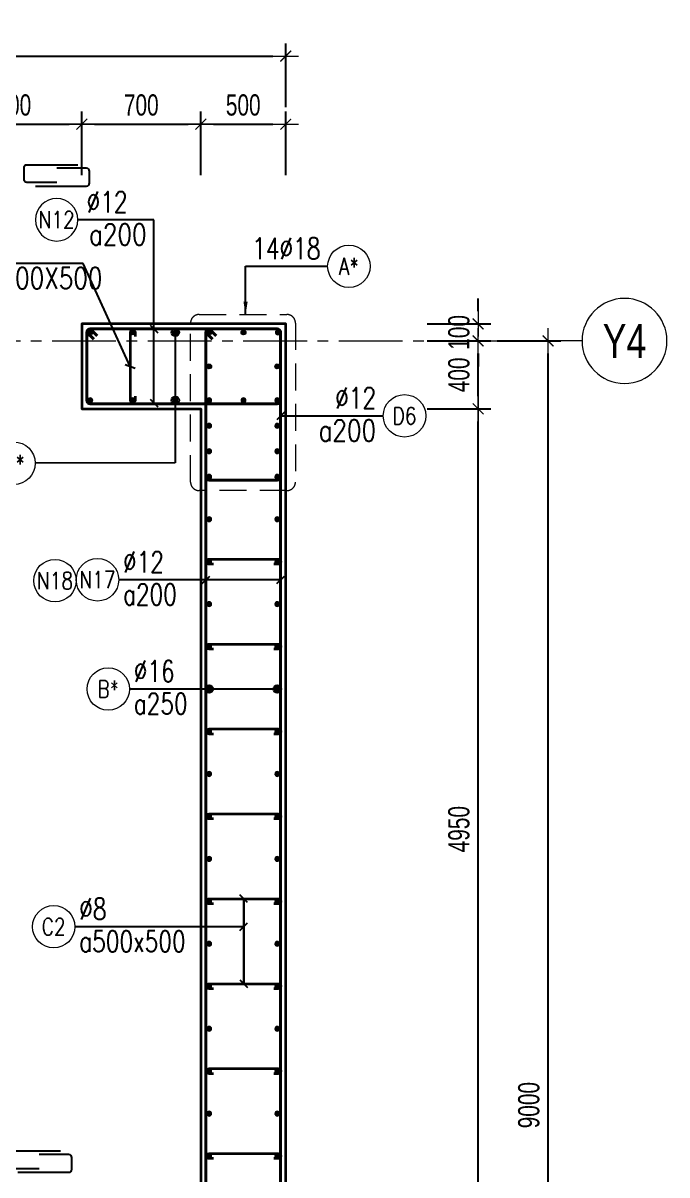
# Model space of a CAD drawing. Header units: millimetres. Extents: x 944027 to 981803, y -83026 to 82675.
# Drawn here: x 957126 to 960915, y 26788 to 33571 of the extents above; entities that cross this region are included whole.
import ezdxf
from ezdxf.enums import TextEntityAlignment as Align

# ---------------------------------------------------------------- set-up
doc = ezdxf.new("R2010")
doc.units = ezdxf.units.MM
doc.header["$MEASUREMENT"] = 0
for name, pattern in [('HIDDEN2', [4.7625, 3.175, -1.5875]), ('HT_Dim Grid$0$CENTER2', [1.125, 0.75, -0.125, 0.125, -0.125]), ('HT_Grid$0$CENTER2', [1.125, 0.75, -0.125, 0.125, -0.125])]:
    doc.linetypes.add(name, pattern=pattern)
doc.layers.get('0').update_dxf_attribs({"lineweight": 20})
doc.layers.get('Defpoints').update_dxf_attribs({"color": 151, "lineweight": 9})
for name, color, linetype, lineweight in [('HT_Dim Grid$0$NDC_S_AXIS', 5, 'HT_Dim Grid$0$CENTER2', 13), ('HT_Dim Grid$0$NDC_S_SYMBOL', 1, 'Continuous', 15), ('HT_Dim Grid$0$NDC_S_TEXT SYMBOL', 7, 'Continuous', 20), ('HT_Grid$0$NDC_S_AXIS', 5, 'HT_Grid$0$CENTER2', 13), ('KC-LEADER', 153, 'Continuous', 18), ('KC-THEP', 6, 'Continuous', 40), ('NDC_S_DIM', 1, 'Continuous', 15), ('NDC_S_HIDDEN', 8, 'HIDDEN2', 13), ('NDC_S_LEADER', 1, 'Continuous', 15), ('NDC_S_REBAR', 4, 'Continuous', 35), ('NDC_S_STIRRUP', 4, 'Continuous', 40), ('NDC_S_VN TEXT', 7, 'Continuous', 20), ('NDC_S_WALL', 6, 'Continuous', 35)]:
    doc.layers.add(name, color=color, linetype=linetype, lineweight=lineweight)
doc.layers.add('Leader', color=6, linetype='Continuous')
doc.layers.add('Ligature', color=1, linetype='Continuous')
doc.styles.add('HT_Dim Grid$0$NDC_ANNO', font='', dxfattribs={"width": 0.8})
doc.styles.add('NDC_DIM', font='', dxfattribs={"width": 0.75})
doc.styles.add('NDC_EN TXT', font='romans.shx', dxfattribs={"width": 0.8})
doc.styles.get('HT_Dim Grid$0$NDC_ANNO').set_extended_font_data('Dotum')
doc.styles.get('NDC_DIM').set_extended_font_data('Dotum')
doc.dimstyles.new('NDC_dim_30', dxfattribs={"dimscale": 30, "dimtxt": 2.5, "dimasz": 1.5, "dimexe": 1.5, "dimexo": 2.5, "dimgap": 1, "dimtad": 1, "dimdec": 0, "dimzin": 0, "dimdsep": 46, "dimtxsty": 'NDC_DIM', "dimblk": 'DIMMARK', "dimcen": 0.09, "dimdle": 1.2, "dimclrd": 1, "dimclre": 1, "dimclrt": 3, "dimadec": 0, "dimazin": 0, "dimtfac": 1, "dimtdec": 0, "dimtix": 1, "dimtofl": 0, "dimtmove": 0, "dimatfit": 3, "dimfxl": 6, "dimfxlon": 1, "dimtolj": 1, "dimtzin": 0, "dimarcsym": 0})
doc.dimstyles.new('NDC_dim_50', dxfattribs={"dimscale": 50, "dimtxt": 2.5, "dimasz": 1.5, "dimexe": 1.5, "dimexo": 2.5, "dimgap": 1, "dimtad": 1, "dimdec": 0, "dimzin": 0, "dimdsep": 46, "dimtxsty": 'NDC_DIM', "dimblk": 'DIMMARK', "dimcen": 0.09, "dimdle": 1.2, "dimclrd": 1, "dimclre": 1, "dimclrt": 3, "dimadec": 0, "dimazin": 0, "dimtfac": 1, "dimtdec": 0, "dimtix": 1, "dimtofl": 0, "dimtmove": 0, "dimatfit": 3, "dimfxl": 6, "dimfxlon": 1, "dimtolj": 1, "dimtzin": 0, "dimarcsym": 0})

# ---------------------------------------------------------------- blocks, each defined once
blk = doc.blocks.new('THEP')
at = {"layer": 'KC-LEADER', "color": 6}
blk.add_circle((0, 0), 14, dxfattribs=at)
at = {"layer": 'KC-THEP'}
for p, q in [((-14, 0), (14, 0)), ((9.9, 9.9), (-9.9, -9.9)), ((-9.9, 9.9), (9.9, -9.9)), ((0, 14), (0, -14))]:
    blk.add_line(p, q, dxfattribs=at)
blk = doc.blocks.new('*U10')
blk.add_circle((2.5, 0), 2.5)
at = {"layer": 'NDC_S_VN TEXT', "color": 3, "style": 'NDC_EN TXT'}
for tag, width, p in [('DK2', 0.75, (-0.85, 0.85)), ('KC2', 0.8, (-0.85, -2.97))]:
    blk.add_attdef(tag, text='', height=2.5, dxfattribs=dict(at, width=width)).set_placement(p, align=Align.RIGHT)
at = {"layer": 'NDC_S_VN TEXT', "color": 7, "style": 'NDC_EN TXT', "width": 0.8}
blk.add_attdef('SH3', text='', height=2, dxfattribs=at).set_placement((2.5, 0), align=Align.MIDDLE)
blk = doc.blocks.new('DIMMARK')
at = {"layer": 'NDC_S_DIM', "color": 1}
blk.add_line((-1.5, 0), (1, 0), dxfattribs=at)
at = {"layer": 'NDC_S_DIM', "color": 2, "const_width": 0.1}
blk.add_lwpolyline([(-0.424, -0.424), (0.424, 0.424)], dxfattribs=at)
blk = doc.blocks.new('*U9')
blk.add_circle((2.5, 0), 2.5)
at = {"layer": 'NDC_S_VN TEXT', "color": 3, "style": 'NDC_EN TXT', "width": 0.75}
blk.add_attdef('DK2', text='', height=2.5, dxfattribs=at).set_placement((-0.85, 0.85), align=Align.RIGHT)
at = {"layer": 'NDC_S_VN TEXT', "color": 7, "style": 'NDC_EN TXT', "width": 0.8}
blk.add_attdef('SH3', text='', height=2, dxfattribs=at).set_placement((2.5, 0), align=Align.MIDDLE)
blk = doc.blocks.new('A$C72321851')
at = {"layer": 'Ligature'}
for points in [[(-60.9, -129.3), (-60.9, 170.9, -0.414214), (-43.3, 188.5), (25.8, 188.5, -0.414214), (43.4, 170.9), (43.4, -4.3)], [(-39.7, -4.3), (-39.7, -179.5, 0.414214), (-22.1, -197.1), (47, -197.1, 0.414214), (64.6, -179.5), (64.6, 120.7)]]:
    blk.add_lwpolyline(points, format="xyb", dxfattribs=at)
blk = doc.blocks.new('*U11')
blk.add_circle((-2.5, 0), 2.5)
at = {"layer": 'NDC_S_VN TEXT', "color": 3, "style": 'NDC_EN TXT', "width": 0.75}
for tag, p in [('DK1', (0.5, 0.85)), ('KC1', (0.5, -2.97))]:
    blk.add_attdef(tag, p, '', height=2.5, dxfattribs=at)
at = {"layer": 'NDC_S_VN TEXT', "color": 7, "style": 'NDC_EN TXT', "width": 0.8}
blk.add_attdef('SH2', text='', height=2, dxfattribs=at).set_placement((-2.5, 0), align=Align.MIDDLE)
blk = doc.blocks.new('*U12')
blk.add_circle((-2.5, 0), 2.5)
at = {"layer": 'NDC_S_VN TEXT', "color": 3, "style": 'NDC_EN TXT', "width": 0.75}
for tag, p in [('DK1', (0.5, 0.85)), ('KC1', (0.5, -2.97))]:
    blk.add_attdef(tag, p, '', height=2.5, dxfattribs=at)
at = {"layer": 'NDC_S_VN TEXT', "color": 7, "style": 'NDC_EN TXT', "width": 0.8}
blk.add_attdef('SH2', text='', height=2, dxfattribs=at).set_placement((-2.5, 0), align=Align.MIDDLE)
blk = doc.blocks.new('*D231')
at = {"layer": 'Defpoints', "color": 0, "ltscale": 200, "transparency": 16777216}
for p in [(957471.5, 32975.1), (956671.5, 31299.3), (957471.5, 31299.3)]:
    blk.add_point(p, dxfattribs=at)
at = {"layer": 'NDC_S_DIM', "color": 1, "lineweight": -2, "ltscale": 200, "transparency": 16777216}
for p, q in [((956671.5, 32675.1), (956671.5, 33050.1)), ((957471.5, 32675.1), (957471.5, 33050.1)), ((956746.5, 32975.1), (957396.5, 32975.1))]:
    blk.add_line(p, q, dxfattribs=at)
at = {"layer": 'NDC_S_DIM', "color": 1, "lineweight": -2, "ltscale": 200, "transparency": 16777216, "xscale": 75, "yscale": 75, "zscale": 75, "rotation": 180}
blk.add_blockref('DIMMARK', (956671.5, 32975.1), dxfattribs=at)
at = {"layer": 'NDC_S_DIM', "color": 1, "lineweight": -2, "ltscale": 200, "transparency": 16777216, "xscale": 75, "yscale": 75, "zscale": 75}
blk.add_blockref('DIMMARK', (957471.5, 32975.1), dxfattribs=at)
at = {"layer": 'NDC_S_DIM', "color": 3, "ltscale": 200, "transparency": 16777216, "insert": (957071.5, 33087.6), "char_height": 125, "attachment_point": 5, "style": 'NDC_DIM'}
blk.add_mtext('\\A1;800', dxfattribs=at)
blk = doc.blocks.new('*D232')
at = {"layer": 'Defpoints', "color": 0, "ltscale": 200, "transparency": 16777216}
for p in [(958171.5, 32975.1), (957471.5, 31299.3), (958171.5, 31299.3)]:
    blk.add_point(p, dxfattribs=at)
at = {"layer": 'NDC_S_DIM', "color": 1, "lineweight": -2, "ltscale": 200, "transparency": 16777216}
for p, q in [((957471.5, 32675.1), (957471.5, 33050.1)), ((958171.5, 32675.1), (958171.5, 33050.1)), ((957546.5, 32975.1), (958096.5, 32975.1))]:
    blk.add_line(p, q, dxfattribs=at)
at = {"layer": 'NDC_S_DIM', "color": 1, "lineweight": -2, "ltscale": 200, "transparency": 16777216, "xscale": 75, "yscale": 75, "zscale": 75, "rotation": 180}
blk.add_blockref('DIMMARK', (957471.5, 32975.1), dxfattribs=at)
at = {"layer": 'NDC_S_DIM', "color": 1, "lineweight": -2, "ltscale": 200, "transparency": 16777216, "xscale": 75, "yscale": 75, "zscale": 75}
blk.add_blockref('DIMMARK', (958171.5, 32975.1), dxfattribs=at)
at = {"layer": 'NDC_S_DIM', "color": 3, "ltscale": 200, "transparency": 16777216, "insert": (957821.5, 33087.6), "char_height": 125, "attachment_point": 5, "style": 'NDC_DIM'}
blk.add_mtext('\\A1;700', dxfattribs=at)
blk = doc.blocks.new('*D246')
at = {"layer": 'Defpoints', "color": 0, "ltscale": 200, "transparency": 16777216}
for p in [(958671.5, 32975.1), (958171.5, 31299.3), (958671.5, 31257.7)]:
    blk.add_point(p, dxfattribs=at)
at = {"layer": 'NDC_S_DIM', "color": 1, "lineweight": -2, "ltscale": 200, "transparency": 16777216}
for p, q in [((958171.5, 32675.1), (958171.5, 33050.1)), ((958671.5, 32675.1), (958671.5, 33050.1)), ((958246.5, 32975.1), (958596.5, 32975.1))]:
    blk.add_line(p, q, dxfattribs=at)
at = {"layer": 'NDC_S_DIM', "color": 1, "lineweight": -2, "ltscale": 200, "transparency": 16777216, "xscale": 75, "yscale": 75, "zscale": 75, "rotation": 180}
blk.add_blockref('DIMMARK', (958171.5, 32975.1), dxfattribs=at)
at = {"layer": 'NDC_S_DIM', "color": 1, "lineweight": -2, "ltscale": 200, "transparency": 16777216, "xscale": 75, "yscale": 75, "zscale": 75}
blk.add_blockref('DIMMARK', (958671.5, 32975.1), dxfattribs=at)
at = {"layer": 'NDC_S_DIM', "color": 3, "ltscale": 200, "transparency": 16777216, "insert": (958421.5, 33087.6), "char_height": 125, "attachment_point": 5, "style": 'NDC_DIM'}
blk.add_mtext('\\A1;500', dxfattribs=at)
blk = doc.blocks.new('*D243')
at = {"layer": 'Defpoints', "color": 0, "ltscale": 200, "transparency": 16777216}
for p in [(958171.5, 31299.3), (959803.8, 31299.3), (958171.5, 26349.3)]:
    blk.add_point(p, dxfattribs=at)
at = {"layer": 'NDC_S_DIM', "color": 1, "lineweight": -2, "ltscale": 200, "transparency": 16777216}
for p, q in [((959503.8, 31299.3), (959878.8, 31299.3)), ((959803.8, 26424.3), (959803.8, 31224.3)), ((959503.8, 26349.3), (959878.8, 26349.3))]:
    blk.add_line(p, q, dxfattribs=at)
at = {"layer": 'NDC_S_DIM', "color": 1, "lineweight": -2, "ltscale": 200, "transparency": 16777216, "xscale": 75, "yscale": 75, "zscale": 75}
for p, rotation in [((959803.8, 31299.3), 90), ((959803.8, 26349.3), 270)]:
    blk.add_blockref('DIMMARK', p, dxfattribs=dict(at, rotation=rotation))
at = {"layer": 'NDC_S_DIM', "color": 3, "ltscale": 200, "transparency": 16777216, "insert": (959691.2, 28824.3), "char_height": 125, "attachment_point": 5, "rotation": 90, "style": 'NDC_DIM'}
blk.add_mtext('\\A1;4950', dxfattribs=at)
blk = doc.blocks.new('*D244')
at = {"layer": 'Defpoints', "color": 0, "ltscale": 200, "transparency": 16777216}
for p in [(958171.5, 31699.3), (959803.8, 31699.3), (958171.5, 31299.3)]:
    blk.add_point(p, dxfattribs=at)
at = {"layer": 'NDC_S_DIM', "color": 1, "lineweight": -2, "ltscale": 200, "transparency": 16777216}
for p, q in [((959503.8, 31699.3), (959878.8, 31699.3)), ((959803.8, 31374.3), (959803.8, 31624.3)), ((959503.8, 31299.3), (959878.8, 31299.3))]:
    blk.add_line(p, q, dxfattribs=at)
at = {"layer": 'NDC_S_DIM', "color": 1, "lineweight": -2, "ltscale": 200, "transparency": 16777216, "xscale": 75, "yscale": 75, "zscale": 75}
for p, rotation in [((959803.8, 31699.3), 90), ((959803.8, 31299.3), 270)]:
    blk.add_blockref('DIMMARK', p, dxfattribs=dict(at, rotation=rotation))
at = {"layer": 'NDC_S_DIM', "color": 3, "ltscale": 200, "transparency": 16777216, "insert": (959691.2, 31499.3), "char_height": 125, "attachment_point": 5, "rotation": 90, "style": 'NDC_DIM'}
blk.add_mtext('\\A1;400', dxfattribs=at)
blk = doc.blocks.new('*D245')
at = {"layer": 'Defpoints', "color": 0, "ltscale": 200, "transparency": 16777216}
for p in [(959464.9, 31699.3), (960215.5, 31699.3), (959464.9, 22699.3)]:
    blk.add_point(p, dxfattribs=at)
at = {"layer": 'NDC_S_DIM', "color": 1, "lineweight": -2, "ltscale": 200, "transparency": 16777216}
for p, q in [((959915.5, 31699.3), (960290.5, 31699.3)), ((960215.5, 22774.3), (960215.5, 31624.3)), ((959915.5, 22699.3), (960290.5, 22699.3))]:
    blk.add_line(p, q, dxfattribs=at)
at = {"layer": 'NDC_S_DIM', "color": 1, "lineweight": -2, "ltscale": 200, "transparency": 16777216, "xscale": 75, "yscale": 75, "zscale": 75}
for p, rotation in [((960215.5, 31699.3), 90), ((960215.5, 22699.3), 270)]:
    blk.add_blockref('DIMMARK', p, dxfattribs=dict(at, rotation=rotation))
at = {"layer": 'NDC_S_DIM', "color": 3, "ltscale": 200, "transparency": 16777216, "insert": (960102.9, 27199.3), "char_height": 125, "attachment_point": 5, "rotation": 90, "style": 'NDC_DIM'}
blk.add_mtext('\\A1;9000', dxfattribs=at)
blk = doc.blocks.new('*U22')
at = {"layer": 'HT_Dim Grid$0$NDC_S_SYMBOL'}
blk.add_line((5, 0), (9, 0), dxfattribs=at)
blk.add_circle((0, 0), 5, dxfattribs=at)
at = {"layer": 'HT_Dim Grid$0$NDC_S_TEXT SYMBOL', "color": 7, "style": 'HT_Dim Grid$0$NDC_ANNO', "width": 0.8}
blk.add_attdef('GRID', text='', height=4, rotation=270, dxfattribs=at).set_placement((0, 0), align=Align.MIDDLE)
blk = doc.blocks.new('*D233')
at = {"layer": 'Defpoints', "color": 0, "ltscale": 200, "transparency": 16777216}
for p in [(958578.3, 31799.3), (959803.8, 31799.3), (958171.5, 31699.3)]:
    blk.add_point(p, dxfattribs=at)
at = {"layer": 'NDC_S_DIM', "color": 1, "lineweight": -2, "ltscale": 200, "transparency": 16777216}
for p, q in [((959803.8, 31874.3), (959803.8, 31949.3)), ((959503.8, 31799.3), (959878.8, 31799.3)), ((959503.8, 31699.3), (959878.8, 31699.3)), ((959803.8, 31624.3), (959803.8, 31549.3))]:
    blk.add_line(p, q, dxfattribs=at)
at = {"layer": 'NDC_S_DIM', "color": 1, "lineweight": -2, "ltscale": 200, "transparency": 16777216, "xscale": 75, "yscale": 75, "zscale": 75}
for p, rotation in [((959803.8, 31799.3), 270), ((959803.8, 31699.3), 90)]:
    blk.add_blockref('DIMMARK', p, dxfattribs=dict(at, rotation=rotation))
at = {"layer": 'NDC_S_DIM', "color": 3, "ltscale": 200, "transparency": 16777216, "insert": (959691.2, 31749.3), "char_height": 125, "attachment_point": 5, "rotation": 90, "style": 'NDC_DIM'}
blk.add_mtext('\\A1;100', dxfattribs=at)
blk = doc.blocks.new('*D239')
at = {"layer": 'Defpoints', "color": 0, "ltscale": 200, "transparency": 16777216}
for p in [(958671.5, 33376.2), (949871.5, 32675.1), (958671.5, 31799.3)]:
    blk.add_point(p, dxfattribs=at)
at = {"layer": 'NDC_S_DIM', "color": 1, "lineweight": -2, "ltscale": 200, "transparency": 16777216}
for p, q in [((949871.5, 33076.2), (949871.5, 33451.2)), ((958671.5, 33076.2), (958671.5, 33451.2)), ((949946.5, 33376.2), (958596.5, 33376.2))]:
    blk.add_line(p, q, dxfattribs=at)
at = {"layer": 'NDC_S_DIM', "color": 1, "lineweight": -2, "ltscale": 200, "transparency": 16777216, "xscale": 75, "yscale": 75, "zscale": 75, "rotation": 180}
blk.add_blockref('DIMMARK', (949871.5, 33376.2), dxfattribs=at)
at = {"layer": 'NDC_S_DIM', "color": 1, "lineweight": -2, "ltscale": 200, "transparency": 16777216, "xscale": 75, "yscale": 75, "zscale": 75}
blk.add_blockref('DIMMARK', (958671.5, 33376.2), dxfattribs=at)
at = {"layer": 'NDC_S_DIM', "color": 3, "ltscale": 200, "transparency": 16777216, "insert": (954271.5, 33488.8), "char_height": 125, "attachment_point": 5, "style": 'NDC_DIM'}
blk.add_mtext('\\A1;8800', dxfattribs=at)

msp = doc.modelspace()

# ---------------------------------------------------------------- linework, layer by layer
msp.add_circle((957313.7, 30287.5), 125)
at = {"layer": 'HT_Grid$0$NDC_S_AXIS', "ltscale": 500}
msp.add_line((944922.1, 31699.3), (960215.5, 31699.3), dxfattribs=at)
at = {"layer": 'NDC_S_HIDDEN', "ltscale": 50}
msp.add_lwpolyline([(958678.9, 30818.1), (958161.5, 30818.1, -0.414214), (958111.5, 30868.1), (958111.5, 31804.5, -0.414214), (958161.5, 31854.5), (958678.9, 31854.5, -0.414214), (958728.9, 31804.5), (958728.9, 30868.1, -0.414214)], format="xyb", close=True, dxfattribs=at)
at = {"layer": 'NDC_S_REBAR'}
for points in [[(957786.5, 31724.3), (957786.5, 31749.3, 1), (957756.5, 31749.3), (957756.5, 31349.3, 1), (957786.5, 31349.3), (957786.5, 31374.3)], [(958246.5, 30384.3), (958221.5, 30384.3, -1), (958221.5, 30414.3), (958626.9, 30414.3, -1), (958626.9, 30384.3), (958601.9, 30384.3)], [(958246.5, 29884.3), (958221.5, 29884.3, -1), (958221.5, 29914.3), (958626.9, 29914.3, -1), (958626.9, 29884.3), (958601.9, 29884.3)], [(958246.5, 29384.3), (958221.5, 29384.3, -1), (958221.5, 29414.3), (958626.9, 29414.3, -1), (958626.9, 29384.3), (958601.9, 29384.3)], [(958246.5, 28884.3), (958221.5, 28884.3, -1), (958221.5, 28914.3), (958626.9, 28914.3, -1), (958626.9, 28884.3), (958601.9, 28884.3)], [(958246.5, 28384.3), (958221.5, 28384.3, -1), (958221.5, 28414.3), (958626.9, 28414.3, -1), (958626.9, 28384.3), (958601.9, 28384.3)], [(958246.5, 27884.3), (958221.5, 27884.3, -1), (958221.5, 27914.3), (958626.9, 27914.3, -1), (958626.9, 27884.3), (958601.9, 27884.3)], [(958246.5, 27384.3), (958221.5, 27384.3, -1), (958221.5, 27414.3), (958626.9, 27414.3, -1), (958626.9, 27384.3), (958601.9, 27384.3)], [(958246.5, 26884.3), (958221.5, 26884.3, -1), (958221.5, 26914.3), (958626.9, 26914.3, -1), (958626.9, 26884.3), (958601.9, 26884.3)]]:
    msp.add_lwpolyline(points, format="xyb", dxfattribs=at)
at = {"layer": 'NDC_S_STIRRUP'}
for points in [[(957561.5, 31729.3), (957521.5, 31769.3, 0.414214), (957501.5, 31749.3), (957501.5, 31349.3, 0.414214), (957521.5, 31329.3), (958621.5, 31329.3, 0.414214), (958641.5, 31349.3), (958641.5, 31749.3, 0.414214), (958621.5, 31769.3), (957521.5, 31769.3, 0.414214), (957501.5, 31749.3), (957541.5, 31709.3)], [(958241.5, 31709.3), (958201.5, 31749.3, -0.414214), (958221.5, 31769.3), (958621.5, 31769.3, -0.414214), (958641.5, 31749.3), (958641.5, 30899.5, -0.414214), (958621.5, 30879.5), (958221.5, 30879.5, -0.414214), (958201.5, 30899.5), (958201.5, 31749.3, -0.414214), (958221.5, 31769.3), (958261.5, 31729.3)], [(958241.5, 31709.3), (958201.5, 31749.3, -0.414214), (958221.5, 31769.3), (958621.5, 31769.3, -0.414214), (958641.5, 31749.3), (958641.5, 24599.3, -0.414214), (958621.5, 24579.3), (958221.5, 24579.3, -0.414214), (958201.5, 24599.3), (958201.5, 31749.3, -0.414214), (958221.5, 31769.3), (958261.5, 31729.3)]]:
    msp.add_lwpolyline(points, format="xyb", dxfattribs=at)
at = {"layer": 'NDC_S_WALL', "ltscale": 10}
msp.add_lwpolyline([(952871.5, 28949.3), (955671.5, 28949.3), (955671.5, 24499.3), (956771.5, 24499.3), (956771.5, 24699.3), (955971.5, 24699.3), (955971.5, 26149.3), (958171.5, 26149.3), (958171.5, 24499.3), (958671.5, 24499.3), (958671.5, 31799.3), (957471.5, 31799.3), (957471.5, 31299.3), (958171.5, 31299.3), (958171.5, 26349.3), (955971.5, 26349.3), (955971.5, 31299.3), (956671.5, 31299.3), (956671.5, 31799.3), (955171.5, 31799.3), (955171.5, 31299.3), (955671.5, 31299.3), (955671.5, 29249.3), (952871.5, 29249.3)], dxfattribs=at)

# ---------------------------------------------------------------- block references
at = {"layer": 'HT_Dim Grid$0$NDC_S_AXIS'}
ref = msp.add_blockref('*U22', (960665.5, 31699.3), dxfattribs=dict(at, xscale=-50, yscale=50, zscale=50))
ref.add_attrib('GRID', 'Y4', dxfattribs={"layer": 'HT_Dim Grid$0$NDC_S_TEXT SYMBOL', "color": 7, "height": 200, "style": 'HT_Dim Grid$0$NDC_ANNO', "width": 0.8}).set_placement((960665.5, 31699.3), align=Align.MIDDLE)
at = {"layer": 'KC-THEP', "rotation": 9.668564436380946}
for p in [(957521.5, 31749.3), (957771.5, 31749.3), (958021.5, 31749.3), (958221.5, 31749.3), (958423.2, 31749.3), (958221.5, 31549.3), (958621.5, 31549.3)]:
    msp.add_blockref('THEP', p, dxfattribs=at)
at = {"layer": 'KC-THEP', "xscale": -1, "rotation": 170.331435563619}
for p in [(958625, 31749.3), (957521.5, 31349.3), (957771.5, 31349.3), (958021.5, 31349.3), (958221.5, 31349.3), (958423.2, 31349.3), (958621.5, 31349.3), (958221.5, 31199.3), (958621.5, 31199.3), (958221.5, 31049.3), (958621.5, 31049.3), (958221.5, 30899.3), (958621.5, 30899.3), (958221.5, 30649.3), (958621.5, 30649.3), (958221.5, 30399.3), (958621.5, 30399.3), (958221.5, 30149.3), (958621.5, 30149.3), (958221.5, 29899.3), (958621.5, 29899.3), (958221.5, 29649.3), (958621.5, 29649.3), (958221.5, 29399.3), (958621.5, 29399.3), (958221.5, 29149.3), (958621.5, 29149.3), (958221.5, 28899.3), (958621.5, 28899.3), (958221.5, 28649.3), (958621.5, 28649.3), (958221.5, 28399.3), (958621.5, 28399.3), (958221.5, 28149.3), (958621.5, 28149.3), (958221.5, 27899.3), (958621.5, 27899.3), (958221.5, 27649.3), (958621.5, 27649.3), (958221.5, 27399.3), (958621.5, 27399.3), (958221.5, 27149.3), (958621.5, 27149.3), (958221.5, 26899.3), (958621.5, 26899.3)]:
    msp.add_blockref('THEP', p, dxfattribs=at)
at = {"layer": 'Leader', "xscale": -1, "rotation": 270.0000000000001}
for p in [(957328.3, 32672), (957224.5, 26864.9)]:
    msp.add_blockref('A$C72321851', p, dxfattribs=at)
at = {"layer": 'NDC_S_VN TEXT'}
ref = msp.add_blockref('*U10', (957448.3, 32412.4), dxfattribs=dict(at, xscale=-50, yscale=50, zscale=50))
ref.add_attrib('SH3', 'N12', dxfattribs={"color": 7, "height": 100, "style": 'NDC_EN TXT', "width": 0.8}).set_placement((957323.3, 32412.4), align=Align.MIDDLE)
ref.add_attrib('DK2', '%%C12', dxfattribs={"color": 3, "height": 125, "style": 'NDC_EN TXT', "width": 0.75}).set_placement((957740.8, 32454.6), align=Align.RIGHT)
ref.add_attrib('KC2', 'a200', dxfattribs={"color": 3, "height": 125, "style": 'NDC_EN TXT', "width": 0.8}).set_placement((957852.7, 32263.7), align=Align.RIGHT)
ref = msp.add_blockref('*U10', (956807.6, 32154.4), dxfattribs=dict(at, xscale=-50, yscale=50, zscale=50))
ref.add_attrib('SH3', 'C2', dxfattribs={"color": 7, "height": 100, "style": 'NDC_EN TXT', "width": 0.8}).set_placement((956682.6, 32154.4), align=Align.MIDDLE)
ref.add_attrib('DK2', '%%c8', dxfattribs={"color": 3, "height": 125, "style": 'NDC_EN TXT', "width": 0.75}).set_placement((957010.9, 32196.6), align=Align.RIGHT)
ref.add_attrib('KC2', 'a500X500', dxfattribs={"color": 3, "height": 125, "style": 'NDC_EN TXT', "width": 0.8}).set_placement((957593, 32005.7), align=Align.RIGHT)
at = {"layer": 'NDC_S_VN TEXT', "xscale": 50, "yscale": 50, "zscale": 50}
for name, p, values in [('*U9', (958918.5, 32138.5), {'SH3': 'A*', 'DK2': '14%%C18'}), ('*U10', (959246, 31257.8), {'SH3': 'D6', 'DK2': '%%C12', 'KC2': 'a200'}), ('*U10', (956947.3, 30979), {'SH3': 'B*', 'DK2': '%%C16', 'KC2': 'a250'}), ('*U11', (957688.7, 30292.6), {'SH2': 'N17', 'DK1': '%%C12', 'KC1': 'a200'}), ('*U11', (957752.1, 29649.3), {'SH2': 'B*', 'DK1': '%%C16', 'KC1': 'a250'}), ('*U12', (957430.9, 28250), {'SH2': 'C2', 'DK1': '%%c8', 'KC1': 'a500x500'})]:
    msp.add_blockref(name, p, dxfattribs=at).add_auto_attribs(values)

# ---------------------------------------------------------------- texts
at = {"layer": 'NDC_S_VN TEXT', "color": 7, "style": 'NDC_EN TXT', "width": 0.8}
msp.add_attdef('N18', text='3', height=100, dxfattribs=at).set_placement((957313.7, 30287.5), align=Align.MIDDLE)

# ---------------------------------------------------------------- dimensions: what is measured, and where the dimension line sits
at = {"layer": 'NDC_S_DIM', "ltscale": 200}
for base, p1, p2, picture, middle in [((958671.5, 33376.2), (949871.5, 32675.1), (958671.5, 31799.3), '*D239', (954271.5, 33488.8)), ((957471.5, 32975.1), (956671.5, 31299.3), (957471.5, 31299.3), '*D231', (957071.5, 33087.6)), ((958171.5, 32975.1), (957471.5, 31299.3), (958171.5, 31299.3), '*D232', (957821.5, 33087.6)), ((958671.5, 32975.1), (958171.5, 31299.3), (958671.5, 31257.7), '*D246', (958421.5, 33087.6))]:
    dim = msp.add_linear_dim(base=base, p1=p1, p2=p2, dimstyle='NDC_dim_50', override={"dimtmove": 1}, dxfattribs=at)
    dim.commit()
    dim.dimension.update_dxf_attribs({"geometry": picture, "text_midpoint": middle})
for base, p1, p2, picture, middle in [((959803.8, 31799.3), (958171.5, 31699.3), (958578.3, 31799.3), '*D233', (959691.2, 31749.3)), ((959803.8, 31699.3), (958171.5, 31299.3), (958171.5, 31699.3), '*D244', (959691.2, 31499.3)), ((959803.8, 31299.3), (958171.5, 26349.3), (958171.5, 31299.3), '*D243', (959691.2, 28824.3))]:
    dim = msp.add_linear_dim(base=base, p1=p1, p2=p2, angle=90, dimstyle='NDC_dim_50', override={"dimtmove": 1}, dxfattribs=at)
    dim.commit()
    dim.dimension.update_dxf_attribs({"geometry": picture, "text_midpoint": middle})
dim = msp.add_linear_dim(base=(960215.5, 31699.3), p1=(959464.9, 22699.3), p2=(959464.9, 31699.3), angle=90, dimstyle='NDC_dim_50', dxfattribs=at)
dim.commit()
dim.dimension.update_dxf_attribs({"geometry": '*D245', "text_midpoint": (960102.9, 27199.3)})

# ---------------------------------------------------------------- leaders
at = {"layer": 'NDC_S_LEADER'}
for points, dimstyle, override in [([(957895.7, 31332.8), (957895.7, 32412.2), (957448.3, 32412.2)], 'NDC_dim_30', {"dimgap": 1, "dimtad": 0, "dimldrblk": 'Oblique'}), ([(957895.7, 31769.3), (957895.7, 32412.2), (957448.3, 32412.2)], 'NDC_dim_30', {"dimtad": 0, "dimldrblk": 'Oblique'}), ([(957756.5, 31549.3), (957479.2, 32154.4), (956807.6, 32154.4)], 'NDC_dim_30', {"dimtad": 0, "dimldrblk": 'Oblique'}), ([(958435.3, 31854.5), (958435.3, 32138.5), (958918.5, 32138.5)], 'NDC_dim_50', {"dimtad": 0}), ([(958021.5, 31749.3), (958021.5, 30980.6), (957197.3, 30979)], 'NDC_dim_30', {"dimtad": 0, "dimldrblk": 'Origin'}), ([(958021.5, 31349.3), (958021.5, 30980.6), (957197.3, 30979)], 'NDC_dim_30', {"dimtad": 0, "dimldrblk": 'Origin'}), ([(958641.5, 31257.7), (959246, 31257.7)], 'NDC_dim_30', {"dimtad": 0, "dimldrblk": 'Oblique'}), ([(958641.5, 30292.4), (957688.7, 30292.4)], 'NDC_dim_30', {"dimtad": 0, "dimldrblk": 'Oblique'}), ([(958201.5, 30292.4), (957688.7, 30292.4)], 'NDC_dim_30', {"dimtad": 0, "dimldrblk": 'Oblique'}), ([(958621.5, 29649.3), (957752.1, 29649.3)], 'NDC_dim_30', {"dimtad": 0, "dimldrblk": 'Origin'}), ([(958221.1, 29649.3), (957752.1, 29649.3)], 'NDC_dim_30', {"dimtad": 0, "dimldrblk": 'Origin'}), ([(958424.2, 28414.3), (958424.2, 27914.3)], 'NDC_dim_30', {"dimtad": 0, "dimldrblk": 'Oblique'}), ([(958424.2, 27914.3), (958424.2, 28414.3)], 'NDC_dim_30', {"dimtad": 0, "dimldrblk": 'Oblique'}), ([(958424.2, 28250), (957430.9, 28250)], 'NDC_dim_30', {"dimtad": 0, "dimldrblk": 'Oblique'})]:
    msp.add_leader(points, dimstyle=dimstyle, override=override, dxfattribs=at)

doc.saveas('drawing.dxf')
